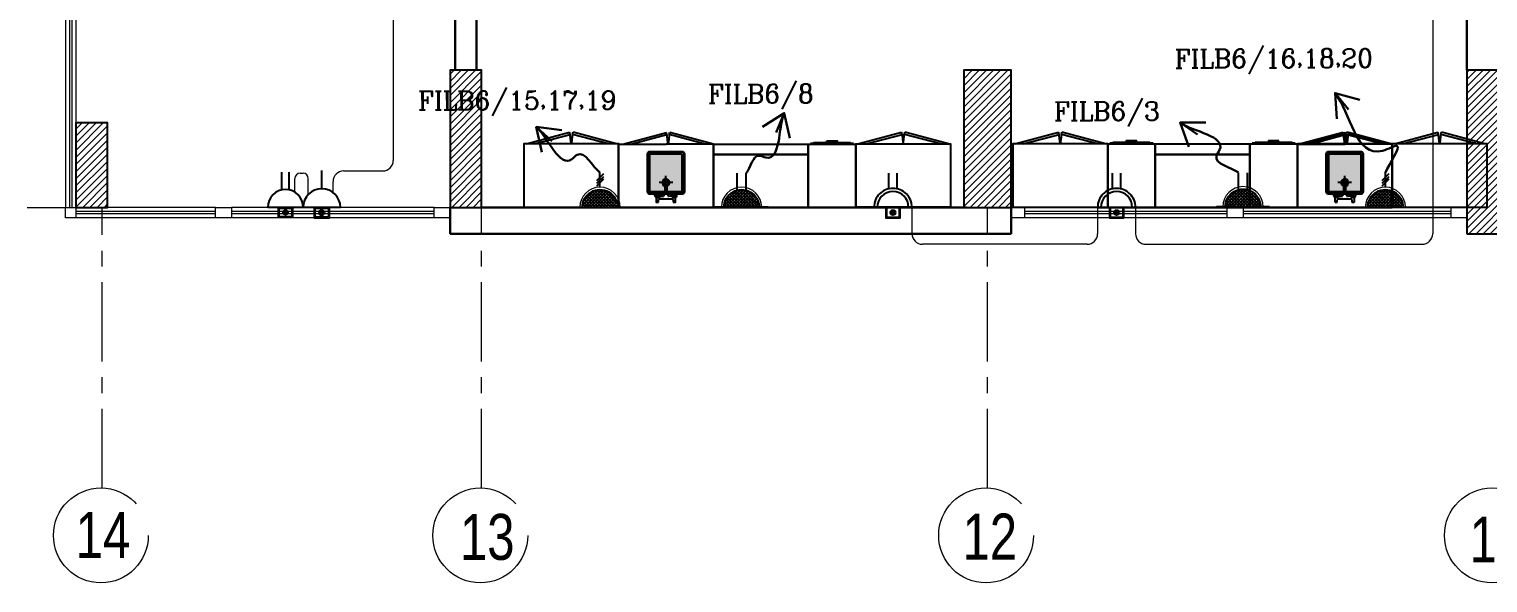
# Model space of a CAD drawing. Extents: x 1315 to 1416, y 473 to 837.
# Drawn here: x 1324.59 to 1338.43, y 610.29 to 615.54 of the extents above; entities that cross this region are included whole.
import ezdxf

# ---------------------------------------------------------------- set-up
doc = ezdxf.new("R2010")
doc.units = 0
doc.header["$MEASUREMENT"] = 0
for name, pattern in [('ACAD_ISO02W100', [15, 12, -3]), ('CENTERX2', [4, 2.5, -0.5, 0.5, -0.5]), ('DASHED', [19.05, 12.7, -6.35]), ('DASHED2', [0.375, 0.25, -0.125])]:
    doc.linetypes.add(name, pattern=pattern)
doc.layers.get('0').update_dxf_attribs({"color": 252, "linetype": 'CONTINUOUS', "lineweight": 30})
for name, color, linetype in [('-FUR', 252, 'CONTINUOUS'), ('E-SOCKETS', 6, 'CONTINUOUS'), ('POWER', 1, 'CONTINUOUS'), ('SAN', 252, 'CONTINUOUS'), ('WIRING', 4, 'CONTINUOUS')]:
    doc.layers.add(name, color=color, linetype=linetype)
for name, color, linetype, lineweight in [('axis', 252, 'CENTERX2', 5), ('Column', 252, 'CONTINUOUS', 25), ('elev', 252, 'CONTINUOUS', 9), ('hatch', 252, 'CONTINUOUS', 9), ('Socket', 3, 'CONTINUOUS', 15), ('txt in circle', 252, 'CONTINUOUS', 13), ('Wall', 252, 'CONTINUOUS', 30), ('WINDOW', 252, 'CONTINUOUS', 5), ('WIRRING', 3, 'CONTINUOUS', 5)]:
    doc.layers.add(name, color=color, linetype=linetype, lineweight=lineweight)
doc.styles.add('ARIAL', font='arial.ttf')
doc.styles.add('E80', font='romanc.shx')
doc.styles.add('SOSA2', font='SOSA.shx', dxfattribs={"width": 0.8})
doc.dimstyles.new('DIM-100-IN', dxfattribs={"dimtxt": 0.22, "dimasz": 0.1, "dimexe": 0.15, "dimexo": 0.15, "dimgap": 0, "dimtad": 0, "dimrnd": 0.05, "dimzin": 1, "dimdsep": 46, "dimtxsty": 'ARIAL', "dimblk": 'DOT', "dimcen": 0.2, "dimclrd": 256, "dimclre": 256, "dimclrt": 23, "dimadec": 0, "dimazin": 0, "dimtfac": 1, "dimtmove": 2, "dimatfit": 2, "dimldrblk": 'OPEN90', "dimfxl": 0.15, "dimfxlon": 1, "dimtolj": 1, "dimtzin": 0, "dimlwe": -1, "dimarcsym": 0})
pattern_1 = [(45, (1560.84348, 299.532407), (-0.0336759605, 0.0336759605), [])]

# ---------------------------------------------------------------- blocks, each defined once
blk = doc.blocks.new('A$C11ED6BD5')
at = {"layer": 'axis', "color": 0, "ltscale": 0.3}
for p, q in [((-61.363, 0.25), (-57.3, 0.25)), ((-57.05, -2.411), (-57.05, 0.25)), ((-53.45, -2.411), (-53.45, 0.25)), ((-48.65, -2.411), (-48.65, 0.25))]:
    blk.add_line(p, q, dxfattribs=at)
at = {"layer": 'axis', "color": 0}
for centre in [(-57.063, -2.861), (-53.463, -2.861), (-48.663, -2.861), (-43.863, -2.861)]:
    blk.add_circle(centre, 0.45, dxfattribs=at)
at = {"layer": 'txt in circle', "color": 0, "ltscale": 0.01, "char_height": 0.4355, "attachment_point": 5, "style": 'SOSA2'}
for s, insert in [('14', (-57.043, -2.856)), ('13', (-53.397, -2.878)), ('12', (-48.628, -2.872)), ('11', (-43.816, -2.9))]:
    blk.add_mtext(s, dxfattribs=dict(at, insert=insert))
blk = doc.blocks.new('5')
at = {"layer": '-FUR', "linetype": 'ACAD_ISO02W100'}
for p, q in [((41999.789, -66320.448), (42000.689, -66320.448)), ((41999.809, -66321.048), (42000.222, -66321.159)), ((41999.886, -66321.048), (42000.227, -66321.139)), ((42000.591, -66321.048), (42000.25, -66321.139)), ((42000.669, -66321.048), (42000.255, -66321.159)), ((42000.227, -66321.139), (42000.222, -66321.159)), ((42000.25, -66321.139), (42000.255, -66321.159))]:
    blk.add_line(p, q, dxfattribs=at)
at = {"layer": '-FUR'}
blk.add_lwpolyline([(41999.789, -66320.448), (42000.689, -66320.448), (42000.689, -66321.048), (41999.789, -66321.048)], close=True, dxfattribs=at)
at = {"layer": '-FUR', "linetype": 'ACAD_ISO02W100'}
for centre, start, end in [((42001.754, -66321.281), 171.2611, 174.7069), ((41998.723, -66321.281), 5.2931, 8.7389)]:
    blk.add_arc(centre, 1.533, start, end, dxfattribs=at)
blk = doc.blocks.new('3')
at = {"layer": '-FUR', "linetype": 'ACAD_ISO02W100'}
blk.add_line((41990.019, -66320.48), (41990.469, -66320.48), dxfattribs=at)
at = {"layer": '-FUR'}
for p, q in [((41990.039, -66321.09), (41990.449, -66321.09)), ((41990.069, -66321.095), (41990.419, -66321.095))]:
    blk.add_line(p, q, dxfattribs=at)
blk.add_lwpolyline([(41990.019, -66321.08), (41990.469, -66321.08), (41990.469, -66320.48), (41990.019, -66320.48)], close=True, dxfattribs=at)
at = {"layer": '-FUR', "color": 1}
blk.add_lwpolyline([(41990.194, -66321.11), (41990.294, -66321.11), (41990.294, -66321.1), (41990.194, -66321.1)], close=True, dxfattribs=at)
blk = doc.blocks.new('ba7es')
at = {"layer": '-FUR', "linetype": 'ACAD_ISO02W100'}
blk.add_line((1323.89, 576.658), (1322.99, 576.658), dxfattribs=at)
for p, q in [((1323.89, 577.258), (1322.99, 577.258)), ((1322.99, 577.258), (1322.99, 576.658)), ((1323.89, 576.658), (1323.89, 577.258)), ((1322.99, 576.658), (1322.99, 576.758)), ((1322.99, 576.758), (1323.89, 576.758))]:
    blk.add_line(p, q)
blk = doc.blocks.new('YY5Y5')
at = {"layer": 'SAN', "color": 1}
for p, q in [((434.2, 537.6), (433.7, 538)), ((433.8, 542), (433.8, 538.6)), ((435.7, 542.4), (434.2, 542.4)), ((435.6, 537.6), (436, 538)), ((435.7, 540.6), (435.7, 542.4)), ((446.2, 539.6), (436.7, 539.6)), ((443, 539.6), (446.2, 539.6)), ((447.3, 537.6), (446.9, 538)), ((447.2, 542.4), (447.2, 540.6)), ((448.7, 542.4), (447.2, 542.4)), ((448.7, 537.6), (449.2, 538)), ((449.1, 538.6), (449.1, 542)), ((434.2, 536.1), (433.7, 535.7)), ((435.6, 536.1), (436, 535.7)), ((436.7, 537.6), (438.2, 537.6)), ((440.5, 535.4), (440.5, 528.7)), ((440.9, 528.4), (442, 528.4)), ((442.4, 528.7), (442.4, 535.4)), ((444.7, 537.6), (446.2, 537.6)), ((447.3, 536.1), (446.9, 535.7)), ((448.7, 536.1), (449.2, 535.7))]:
    blk.add_line(p, q, dxfattribs=at)
at = {"layer": 'SAN', "color": 1, "linetype": 'Continuous'}
blk.add_line((439.2, 539.6), (439.9, 539.6), dxfattribs=at)
at = {"layer": 'SAN', "color": 2, "linetype": 'DASHED'}
for points in [[(436.1, 527), (446.8, 527)], [(441.4, 532.4), (441.4, 521.6)]]:
    blk.add_lwpolyline(points, dxfattribs=at)
at = {"layer": 'SAN', "color": 1}
for centre, radius in [((434.9, 536.9), 2), ((434.9, 536.9), 1), ((448, 536.9), 2), ((448, 536.9), 1), ((434.9, 536.9), 0.8), ((448, 536.9), 0.8)]:
    blk.add_circle(centre, radius, dxfattribs=at)
for centre, radius, start, end in [((434.2, 542), 0.375, 90, 180), ((436.7, 540.6), 1, 180, 270), ((446.2, 540.6), 1, 270, 0), ((448.7, 542), 0.375, 0, 90), ((438.2, 535.4), 2.25, 0, 90), ((441.4, 527), 2.86, 109.4319, 70.5681), ((441.4, 527), 2.08, 117.2765, 62.7235), ((440.9, 528.7), 0.375, 180, 270), ((442, 528.7), 0.375, 270, 360), ((444.7, 535.4), 2.25, 90, 180)]:
    blk.add_arc(centre, radius, start, end, dxfattribs=at)
blk = doc.blocks.new('fd')
at = {"layer": '-FUR'}
h = blk.add_hatch(color=254, dxfattribs=at)
h.paths.add_polyline_path([(1322.664, 576.699), (1322.354, 576.699), (1322.354, 577.059), (1322.664, 577.059)], flags=16)
edge = h.paths.add_edge_path()
edge.add_line((1322.664, 576.679), (1322.354, 576.679))
edge.add_arc((1322.354, 576.699), 0.02, 180, 270, ccw=False)
edge.add_line((1322.334, 576.699), (1322.334, 577.059))
edge.add_arc((1322.354, 577.059), 0.02, 90, 180, ccw=False)
edge.add_line((1322.354, 577.079), (1322.664, 577.079))
edge.add_arc((1322.664, 577.059), 0.02, 0, 90, ccw=False)
edge.add_line((1322.684, 577.059), (1322.684, 576.699))
edge.add_arc((1322.664, 576.699), 0.02, -90, 0, ccw=False)
blk.add_hatch(color=253, dxfattribs=at).paths.add_polyline_path([(1322.664, 577.059), (1322.664, 576.699), (1322.354, 576.699), (1322.354, 577.059)])
h = blk.add_hatch(color=251, dxfattribs=at)
h.paths.add_polyline_path([(1322.634, 577.029), (1322.664, 577.059), (1322.664, 576.699), (1322.634, 576.729)])
h.paths.add_polyline_path([(1322.634, 576.729), (1322.664, 576.699), (1322.354, 576.699), (1322.384, 576.729)])
h = blk.add_hatch(color=252, dxfattribs=at)
h.paths.add_polyline_path([(1322.384, 577.029), (1322.354, 577.059), (1322.664, 577.059), (1322.634, 577.029)])
h.paths.add_polyline_path([(1322.384, 576.729), (1322.354, 576.699), (1322.354, 577.059), (1322.384, 577.029)])
for p, q in [((1322.478, 577.206), (1322.06, 577.206)), ((1322.478, 577.206), (1322.96, 577.206)), ((1322.06, 576.606), (1322.51, 576.606)), ((1322.96, 576.606), (1322.51, 576.606))]:
    blk.add_line(p, q, dxfattribs=at)
at = {"layer": '-FUR', "linetype": 'ACAD_ISO02W100'}
for p, q in [((1322.06, 577.206), (1322.51, 577.206)), ((1322.96, 577.206), (1322.51, 577.206)), ((1322.1, 576.606), (1322.513, 576.495)), ((1322.177, 576.606), (1322.518, 576.514)), ((1322.518, 576.514), (1322.513, 576.495)), ((1322.882, 576.606), (1322.541, 576.514)), ((1322.541, 576.514), (1322.546, 576.495)), ((1322.96, 576.606), (1322.546, 576.495))]:
    blk.add_line(p, q, dxfattribs=at)
for centre, start, end in [((1324.045, 576.373), 171.2611, 174.7069), ((1321.014, 576.373), 5.2931, 8.7389)]:
    blk.add_arc(centre, 1.533, start, end, dxfattribs=at)
for p, q in [((1322.06, 577.206), (1322.06, 576.606)), ((1322.96, 577.206), (1322.96, 576.606))]:
    blk.add_line(p, q)
blk.add_lwpolyline([(1322.664, 576.679), (1322.354, 576.679, -0.414214), (1322.334, 576.699), (1322.334, 577.059, -0.414214), (1322.354, 577.079), (1322.664, 577.079, -0.414214), (1322.684, 577.059), (1322.684, 576.699, -0.414214)], format="xyb", close=True)
blk.add_lwpolyline([(1322.664, 576.679), (1322.354, 576.679, -0.414214), (1322.334, 576.699), (1322.334, 577.059, -0.414214), (1322.354, 577.079), (1322.664, 577.079, -0.414214), (1322.684, 577.059), (1322.684, 576.699, -0.414214)], format="xyb", close=True)
blk.add_lwpolyline([(1322.664, 576.699), (1322.354, 576.699), (1322.354, 577.059), (1322.664, 577.059)], close=True)
at = {"extrusion": (0, 0, -1), "xscale": 0.0121000000000322, "yscale": 0.0121000000000322, "zscale": -0.0121}
blk.add_blockref('YY5Y5', (-1327.85, 570.595), dxfattribs=at)
blk = doc.blocks.new('juy')
blk.add_line((1322.96, 577.206), (1322.96, 576.606))
blk.add_blockref('fd', (0, 0))
blk = doc.blocks.new('LAB1')
h = blk.add_hatch(color=256)
h.set_gradient(color1=(255, 191, 127), color2=(255, 181, 107), one_color=1, tint=0.71)
h.paths.add_polyline_path([(991.881, 470.273), (991.571, 470.273), (991.571, 469.913), (991.881, 469.913)], flags=0)
edge = h.paths.add_edge_path(flags=17)
edge.add_line((991.881, 470.293), (991.571, 470.293))
edge.add_arc((991.571, 470.273), 0.02, 90, 180)
edge.add_line((991.551, 470.273), (991.551, 469.913))
edge.add_arc((991.571, 469.913), 0.02, 180, 270)
edge.add_line((991.571, 469.893), (991.881, 469.893))
edge.add_arc((991.881, 469.913), 0.02, 270, 360)
edge.add_line((991.901, 469.913), (991.901, 470.273))
edge.add_arc((991.881, 470.273), 0.02, 360, 450)
edge = h.paths.add_edge_path(flags=0)
edge.add_line((991.715, 469.981), (991.715, 469.9))
edge = h.paths.add_edge_path(flags=0)
edge.add_line((991.738, 469.9), (991.738, 469.981))
edge = h.paths.add_edge_path(flags=0)
edge.add_line((991.726, 469.936), (991.726, 470.066))
edge = h.paths.add_edge_path(flags=0)
edge.add_line((991.791, 470.001), (991.661, 470.001))
edge = h.paths.add_edge_path(flags=0)
edge.add_arc((991.726, 470.001), 0.0346, -70.5681, 250.5681, ccw=False)
edge = h.paths.add_edge_path(flags=0)
edge.add_arc((991.726, 470.001), 0.0251, -62.7235, 242.7235, ccw=False)
edge = h.paths.add_edge_path(flags=0)
edge.add_arc((991.719, 469.981), 0.00454, 90, 180, ccw=False)
edge = h.paths.add_edge_path(flags=0)
edge.add_arc((991.733, 469.981), 0.00454, 0, 90, ccw=False)
edge = h.paths.add_edge_path(flags=0)
edge.add_line((991.733, 469.985), (991.719, 469.985))
edge = h.paths.add_edge_path(flags=16)
edge.add_arc((991.646, 469.882), 0.0121, 0, 360, ccw=False)
edge = h.paths.add_edge_path(flags=16)
edge.add_line((991.797, 469.891), (991.792, 469.896))
edge = h.paths.add_edge_path(flags=16)
edge.add_line((991.814, 469.891), (991.82, 469.896))
edge = h.paths.add_edge_path(flags=16)
edge.add_line((991.638, 469.891), (991.632, 469.896))
edge = h.paths.add_edge_path(flags=16)
edge.add_line((991.655, 469.891), (991.661, 469.896))
h = blk.add_hatch(color=256)
h.set_gradient(color1=(255, 191, 127), color2=(255, 181, 107), one_color=1, tint=0.71)
edge = h.paths.add_edge_path(flags=17)
edge.add_line((991.881, 470.293), (991.571, 470.293))
edge.add_arc((991.571, 470.273), 0.02, 90, 180)
edge.add_line((991.551, 470.273), (991.551, 469.913))
edge.add_arc((991.571, 469.913), 0.02, 180, 270)
edge.add_line((991.571, 469.893), (991.881, 469.893))
edge.add_arc((991.881, 469.913), 0.02, 270, 360)
edge.add_line((991.901, 469.913), (991.901, 470.273))
edge.add_arc((991.881, 470.273), 0.02, 360, 450)
h.paths.add_polyline_path([(991.881, 470.273), (991.571, 470.273), (991.571, 469.913), (991.881, 469.913)], flags=0)
edge = h.paths.add_edge_path(flags=0)
edge.add_line((991.715, 469.981), (991.715, 469.9))
edge = h.paths.add_edge_path(flags=0)
edge.add_line((991.738, 469.9), (991.738, 469.981))
edge = h.paths.add_edge_path(flags=0)
edge.add_line((991.726, 469.936), (991.726, 470.066))
edge = h.paths.add_edge_path(flags=0)
edge.add_line((991.791, 470.001), (991.661, 470.001))
edge = h.paths.add_edge_path(flags=0)
edge.add_arc((991.726, 470.001), 0.0346, -70.5681, 250.5681, ccw=False)
edge = h.paths.add_edge_path(flags=0)
edge.add_arc((991.726, 470.001), 0.0251, -62.7235, 242.7235, ccw=False)
edge = h.paths.add_edge_path(flags=0)
edge.add_arc((991.719, 469.981), 0.00454, 90, 180, ccw=False)
edge = h.paths.add_edge_path(flags=0)
edge.add_arc((991.733, 469.981), 0.00454, 0, 90, ccw=False)
edge = h.paths.add_edge_path(flags=0)
edge.add_line((991.733, 469.985), (991.719, 469.985))
edge = h.paths.add_edge_path(flags=16)
edge.add_arc((991.646, 469.882), 0.0121, 0, 360, ccw=False)
edge = h.paths.add_edge_path(flags=16)
edge.add_line((991.797, 469.891), (991.792, 469.896))
edge = h.paths.add_edge_path(flags=16)
edge.add_line((991.814, 469.891), (991.82, 469.896))
edge = h.paths.add_edge_path(flags=16)
edge.add_line((991.638, 469.891), (991.632, 469.896))
edge = h.paths.add_edge_path(flags=16)
edge.add_line((991.655, 469.891), (991.661, 469.896))
h = blk.add_hatch(color=256)
h.set_gradient(color1=(255, 191, 127), color2=(255, 181, 107), one_color=1, tint=0.71)
edge = h.paths.add_edge_path(flags=16)
edge.add_line((991.881, 470.293), (991.571, 470.293))
edge.add_arc((991.571, 470.273), 0.02, 90, 180)
edge.add_line((991.551, 470.273), (991.551, 469.913))
edge.add_arc((991.571, 469.913), 0.02, 180, 270)
edge.add_line((991.571, 469.893), (991.881, 469.893))
edge.add_arc((991.881, 469.913), 0.02, 270, 360)
edge.add_line((991.901, 469.913), (991.901, 470.273))
edge.add_arc((991.881, 470.273), 0.02, 360, 450)
edge = h.paths.add_edge_path()
edge.add_arc((991.646, 469.882), 0.0242, 0, 360, ccw=False)
edge = h.paths.add_edge_path(flags=16)
edge.add_arc((991.646, 469.882), 0.0121, 0, 360, ccw=False)
edge = h.paths.add_edge_path(flags=16)
edge.add_arc((991.646, 469.882), 0.00968, 0, 360, ccw=False)
edge = h.paths.add_edge_path(flags=16)
edge.add_line((991.638, 469.891), (991.632, 469.896))
edge = h.paths.add_edge_path(flags=16)
edge.add_line((991.638, 469.874), (991.632, 469.868))
edge = h.paths.add_edge_path(flags=16)
edge.add_line((991.655, 469.891), (991.661, 469.896))
edge = h.paths.add_edge_path(flags=16)
edge.add_line((991.655, 469.874), (991.661, 469.868))
h = blk.add_hatch(color=256)
h.set_gradient(color1=(255, 191, 127), color2=(255, 181, 107), one_color=1, tint=0.71)
edge = h.paths.add_edge_path(flags=16)
edge.add_line((991.881, 470.293), (991.571, 470.293))
edge.add_arc((991.571, 470.273), 0.02, 90, 180)
edge.add_line((991.551, 470.273), (991.551, 469.913))
edge.add_arc((991.571, 469.913), 0.02, 180, 270)
edge.add_line((991.571, 469.893), (991.881, 469.893))
edge.add_arc((991.881, 469.913), 0.02, 270, 360)
edge.add_line((991.901, 469.913), (991.901, 470.273))
edge.add_arc((991.881, 470.273), 0.02, 360, 450)
edge = h.paths.add_edge_path()
edge.add_arc((991.806, 469.882), 0.0242, 0, 360, ccw=False)
edge = h.paths.add_edge_path(flags=16)
edge.add_arc((991.806, 469.882), 0.0121, 0, 360, ccw=False)
edge = h.paths.add_edge_path(flags=16)
edge.add_arc((991.806, 469.882), 0.00968, 0, 360, ccw=False)
edge = h.paths.add_edge_path(flags=16)
edge.add_line((991.797, 469.891), (991.792, 469.896))
edge = h.paths.add_edge_path(flags=16)
edge.add_line((991.797, 469.874), (991.792, 469.868))
edge = h.paths.add_edge_path(flags=16)
edge.add_line((991.814, 469.891), (991.82, 469.896))
edge = h.paths.add_edge_path(flags=16)
edge.add_line((991.814, 469.874), (991.82, 469.868))
h = blk.add_hatch(color=256)
h.set_gradient(color1=(255, 191, 127), color2=(255, 181, 107), one_color=1, tint=0.71)
edge = h.paths.add_edge_path(flags=16)
edge.add_line((991.881, 470.293), (991.571, 470.293))
edge.add_arc((991.571, 470.273), 0.02, 90, 180)
edge.add_line((991.551, 470.273), (991.551, 469.913))
edge.add_arc((991.571, 469.913), 0.02, 180, 270)
edge.add_line((991.571, 469.893), (991.881, 469.893))
edge.add_arc((991.881, 469.913), 0.02, 270, 360)
edge.add_line((991.901, 469.913), (991.901, 470.273))
edge.add_arc((991.881, 470.273), 0.02, 360, 450)
edge = h.paths.add_edge_path(flags=0)
edge.add_line((991.715, 469.981), (991.715, 469.9))
edge = h.paths.add_edge_path()
edge.add_arc((991.687, 469.9), 0.0272, 270, 360, ccw=False)
h = blk.add_hatch(color=256)
h.set_gradient(color1=(255, 191, 127), color2=(255, 181, 107), one_color=1, tint=0.71)
edge = h.paths.add_edge_path(flags=16)
edge.add_line((991.881, 470.293), (991.571, 470.293))
edge.add_arc((991.571, 470.273), 0.02, 90, 180)
edge.add_line((991.551, 470.273), (991.551, 469.913))
edge.add_arc((991.571, 469.913), 0.02, 180, 270)
edge.add_line((991.571, 469.893), (991.881, 469.893))
edge.add_arc((991.881, 469.913), 0.02, 270, 360)
edge.add_line((991.901, 469.913), (991.901, 470.273))
edge.add_arc((991.881, 470.273), 0.02, 360, 450)
edge = h.paths.add_edge_path(flags=0)
edge.add_line((991.738, 469.9), (991.738, 469.981))
edge = h.paths.add_edge_path()
edge.add_arc((991.765, 469.9), 0.0272, 180, 270, ccw=False)
h = blk.add_hatch(color=256)
h.set_gradient(color1=(255, 191, 127), color2=(255, 181, 107), one_color=1, tint=0.71)
edge = h.paths.add_edge_path(flags=16)
edge.add_line((991.881, 470.293), (991.571, 470.293))
edge.add_arc((991.571, 470.273), 0.02, 90, 180)
edge.add_line((991.551, 470.273), (991.551, 469.913))
edge.add_arc((991.571, 469.913), 0.02, 180, 270)
edge.add_line((991.571, 469.893), (991.881, 469.893))
edge.add_arc((991.881, 469.913), 0.02, 270, 360)
edge.add_line((991.901, 469.913), (991.901, 470.273))
edge.add_arc((991.881, 470.273), 0.02, 360, 450)
h.paths.add_polyline_path([(991.881, 470.273), (991.571, 470.273), (991.571, 469.913), (991.881, 469.913)], flags=0)
edge = h.paths.add_edge_path(flags=17)
edge.add_line((991.881, 470.293), (991.571, 470.293))
edge.add_arc((991.571, 470.273), 0.02, 90, 180)
edge.add_line((991.551, 470.273), (991.551, 469.913))
edge.add_arc((991.571, 469.913), 0.02, 180, 270)
edge.add_line((991.571, 469.893), (991.881, 469.893))
edge.add_arc((991.881, 469.913), 0.02, 270, 360)
edge.add_line((991.901, 469.913), (991.901, 470.273))
edge.add_arc((991.881, 470.273), 0.02, 360, 450)
edge = h.paths.add_edge_path(flags=0)
edge.add_line((991.715, 469.981), (991.715, 469.9))
edge = h.paths.add_edge_path(flags=0)
edge.add_line((991.738, 469.9), (991.738, 469.981))
edge = h.paths.add_edge_path(flags=0)
edge.add_line((991.726, 469.936), (991.726, 470.066))
edge = h.paths.add_edge_path(flags=0)
edge.add_line((991.791, 470.001), (991.661, 470.001))
edge = h.paths.add_edge_path(flags=0)
edge.add_arc((991.726, 470.001), 0.0346, -70.5681, 250.5681, ccw=False)
edge = h.paths.add_edge_path(flags=0)
edge.add_arc((991.726, 470.001), 0.0251, -62.7235, 242.7235, ccw=False)
edge = h.paths.add_edge_path(flags=0)
edge.add_arc((991.719, 469.981), 0.00454, 90, 180, ccw=False)
edge = h.paths.add_edge_path(flags=0)
edge.add_arc((991.733, 469.981), 0.00454, 0, 90, ccw=False)
edge = h.paths.add_edge_path(flags=0)
edge.add_line((991.733, 469.985), (991.719, 469.985))
edge = h.paths.add_edge_path(flags=16)
edge.add_arc((991.806, 469.882), 0.0121, 0, 360, ccw=False)
edge = h.paths.add_edge_path(flags=16)
edge.add_arc((991.646, 469.882), 0.0121, 0, 360, ccw=False)
edge = h.paths.add_edge_path(flags=16)
edge.add_line((991.797, 469.891), (991.792, 469.896))
edge = h.paths.add_edge_path(flags=16)
edge.add_line((991.814, 469.891), (991.82, 469.896))
edge = h.paths.add_edge_path(flags=16)
edge.add_line((991.638, 469.891), (991.632, 469.896))
edge = h.paths.add_edge_path(flags=16)
edge.add_line((991.655, 469.891), (991.661, 469.896))
h = blk.add_hatch(color=256)
h.set_gradient(color1=(255, 191, 127), color2=(255, 181, 107), one_color=1, tint=0.71)
h.paths.add_polyline_path([(998.322, 470.273), (998.012, 470.273), (998.012, 469.913), (998.322, 469.913)], flags=0)
edge = h.paths.add_edge_path(flags=17)
edge.add_line((998.322, 470.293), (998.012, 470.293))
edge.add_arc((998.012, 470.273), 0.02, 90, 180)
edge.add_line((997.992, 470.273), (997.992, 469.913))
edge.add_arc((998.012, 469.913), 0.02, 180, 270)
edge.add_line((998.012, 469.893), (998.322, 469.893))
edge.add_arc((998.322, 469.913), 0.02, 270, 360)
edge.add_line((998.342, 469.913), (998.342, 470.273))
edge.add_arc((998.322, 470.273), 0.02, 360, 450)
edge = h.paths.add_edge_path(flags=0)
edge.add_line((998.155, 469.981), (998.155, 469.9))
edge = h.paths.add_edge_path(flags=0)
edge.add_line((998.178, 469.9), (998.178, 469.981))
edge = h.paths.add_edge_path(flags=0)
edge.add_line((998.167, 469.936), (998.167, 470.066))
edge = h.paths.add_edge_path(flags=0)
edge.add_line((998.232, 470.001), (998.101, 470.001))
edge = h.paths.add_edge_path(flags=0)
edge.add_arc((998.167, 470.001), 0.0346, -70.5681, 250.5681, ccw=False)
edge = h.paths.add_edge_path(flags=0)
edge.add_arc((998.167, 470.001), 0.0251, -62.7235, 242.7235, ccw=False)
edge = h.paths.add_edge_path(flags=0)
edge.add_arc((998.16, 469.981), 0.00454, 90, 180, ccw=False)
edge = h.paths.add_edge_path(flags=0)
edge.add_arc((998.174, 469.981), 0.00454, 0, 90, ccw=False)
edge = h.paths.add_edge_path(flags=0)
edge.add_line((998.174, 469.985), (998.16, 469.985))
edge = h.paths.add_edge_path(flags=16)
edge.add_arc((998.087, 469.882), 0.0121, 0, 360, ccw=False)
edge = h.paths.add_edge_path(flags=16)
edge.add_line((998.238, 469.891), (998.232, 469.896))
edge = h.paths.add_edge_path(flags=16)
edge.add_line((998.255, 469.891), (998.26, 469.896))
edge = h.paths.add_edge_path(flags=16)
edge.add_line((998.078, 469.891), (998.073, 469.896))
edge = h.paths.add_edge_path(flags=16)
edge.add_line((998.095, 469.891), (998.101, 469.896))
h = blk.add_hatch(color=256)
h.set_gradient(color1=(255, 191, 127), color2=(255, 181, 107), one_color=1, tint=0.71)
edge = h.paths.add_edge_path(flags=17)
edge.add_line((998.322, 470.293), (998.012, 470.293))
edge.add_arc((998.012, 470.273), 0.02, 90, 180)
edge.add_line((997.992, 470.273), (997.992, 469.913))
edge.add_arc((998.012, 469.913), 0.02, 180, 270)
edge.add_line((998.012, 469.893), (998.322, 469.893))
edge.add_arc((998.322, 469.913), 0.02, 270, 360)
edge.add_line((998.342, 469.913), (998.342, 470.273))
edge.add_arc((998.322, 470.273), 0.02, 360, 450)
h.paths.add_polyline_path([(998.322, 470.273), (998.012, 470.273), (998.012, 469.913), (998.322, 469.913)], flags=0)
edge = h.paths.add_edge_path(flags=0)
edge.add_line((998.155, 469.981), (998.155, 469.9))
edge = h.paths.add_edge_path(flags=0)
edge.add_line((998.178, 469.9), (998.178, 469.981))
edge = h.paths.add_edge_path(flags=0)
edge.add_line((998.167, 469.936), (998.167, 470.066))
edge = h.paths.add_edge_path(flags=0)
edge.add_line((998.232, 470.001), (998.101, 470.001))
edge = h.paths.add_edge_path(flags=0)
edge.add_arc((998.167, 470.001), 0.0346, -70.5681, 250.5681, ccw=False)
edge = h.paths.add_edge_path(flags=0)
edge.add_arc((998.167, 470.001), 0.0251, -62.7235, 242.7235, ccw=False)
edge = h.paths.add_edge_path(flags=0)
edge.add_arc((998.16, 469.981), 0.00454, 90, 180, ccw=False)
edge = h.paths.add_edge_path(flags=0)
edge.add_arc((998.174, 469.981), 0.00454, 0, 90, ccw=False)
edge = h.paths.add_edge_path(flags=0)
edge.add_line((998.174, 469.985), (998.16, 469.985))
edge = h.paths.add_edge_path(flags=16)
edge.add_arc((998.087, 469.882), 0.0121, 0, 360, ccw=False)
edge = h.paths.add_edge_path(flags=16)
edge.add_line((998.238, 469.891), (998.232, 469.896))
edge = h.paths.add_edge_path(flags=16)
edge.add_line((998.255, 469.891), (998.26, 469.896))
edge = h.paths.add_edge_path(flags=16)
edge.add_line((998.078, 469.891), (998.073, 469.896))
edge = h.paths.add_edge_path(flags=16)
edge.add_line((998.095, 469.891), (998.101, 469.896))
h = blk.add_hatch(color=256)
h.set_gradient(color1=(255, 191, 127), color2=(255, 181, 107), one_color=1, tint=0.71)
edge = h.paths.add_edge_path(flags=16)
edge.add_line((998.322, 470.293), (998.012, 470.293))
edge.add_arc((998.012, 470.273), 0.02, 90, 180)
edge.add_line((997.992, 470.273), (997.992, 469.913))
edge.add_arc((998.012, 469.913), 0.02, 180, 270)
edge.add_line((998.012, 469.893), (998.322, 469.893))
edge.add_arc((998.322, 469.913), 0.02, 270, 360)
edge.add_line((998.342, 469.913), (998.342, 470.273))
edge.add_arc((998.322, 470.273), 0.02, 360, 450)
edge = h.paths.add_edge_path()
edge.add_arc((998.087, 469.882), 0.0242, 0, 360, ccw=False)
edge = h.paths.add_edge_path(flags=16)
edge.add_arc((998.087, 469.882), 0.0121, 0, 360, ccw=False)
edge = h.paths.add_edge_path(flags=16)
edge.add_arc((998.087, 469.882), 0.00968, 0, 360, ccw=False)
edge = h.paths.add_edge_path(flags=16)
edge.add_line((998.078, 469.891), (998.073, 469.896))
edge = h.paths.add_edge_path(flags=16)
edge.add_line((998.078, 469.874), (998.073, 469.868))
edge = h.paths.add_edge_path(flags=16)
edge.add_line((998.095, 469.891), (998.101, 469.896))
edge = h.paths.add_edge_path(flags=16)
edge.add_line((998.095, 469.874), (998.101, 469.868))
h = blk.add_hatch(color=256)
h.set_gradient(color1=(255, 191, 127), color2=(255, 181, 107), one_color=1, tint=0.71)
edge = h.paths.add_edge_path(flags=16)
edge.add_line((998.322, 470.293), (998.012, 470.293))
edge.add_arc((998.012, 470.273), 0.02, 90, 180)
edge.add_line((997.992, 470.273), (997.992, 469.913))
edge.add_arc((998.012, 469.913), 0.02, 180, 270)
edge.add_line((998.012, 469.893), (998.322, 469.893))
edge.add_arc((998.322, 469.913), 0.02, 270, 360)
edge.add_line((998.342, 469.913), (998.342, 470.273))
edge.add_arc((998.322, 470.273), 0.02, 360, 450)
edge = h.paths.add_edge_path()
edge.add_arc((998.246, 469.882), 0.0242, 0, 360, ccw=False)
edge = h.paths.add_edge_path(flags=16)
edge.add_arc((998.246, 469.882), 0.0121, 0, 360, ccw=False)
edge = h.paths.add_edge_path(flags=16)
edge.add_arc((998.246, 469.882), 0.00968, 0, 360, ccw=False)
edge = h.paths.add_edge_path(flags=16)
edge.add_line((998.238, 469.891), (998.232, 469.896))
edge = h.paths.add_edge_path(flags=16)
edge.add_line((998.238, 469.874), (998.232, 469.868))
edge = h.paths.add_edge_path(flags=16)
edge.add_line((998.255, 469.891), (998.26, 469.896))
edge = h.paths.add_edge_path(flags=16)
edge.add_line((998.255, 469.874), (998.26, 469.868))
h = blk.add_hatch(color=256)
h.set_gradient(color1=(255, 191, 127), color2=(255, 181, 107), one_color=1, tint=0.71)
edge = h.paths.add_edge_path(flags=16)
edge.add_line((998.322, 470.293), (998.012, 470.293))
edge.add_arc((998.012, 470.273), 0.02, 90, 180)
edge.add_line((997.992, 470.273), (997.992, 469.913))
edge.add_arc((998.012, 469.913), 0.02, 180, 270)
edge.add_line((998.012, 469.893), (998.322, 469.893))
edge.add_arc((998.322, 469.913), 0.02, 270, 360)
edge.add_line((998.342, 469.913), (998.342, 470.273))
edge.add_arc((998.322, 470.273), 0.02, 360, 450)
edge = h.paths.add_edge_path(flags=0)
edge.add_line((998.155, 469.981), (998.155, 469.9))
edge = h.paths.add_edge_path()
edge.add_arc((998.128, 469.9), 0.0272, 270, 360, ccw=False)
h = blk.add_hatch(color=256)
h.set_gradient(color1=(255, 191, 127), color2=(255, 181, 107), one_color=1, tint=0.71)
edge = h.paths.add_edge_path(flags=16)
edge.add_line((998.322, 470.293), (998.012, 470.293))
edge.add_arc((998.012, 470.273), 0.02, 90, 180)
edge.add_line((997.992, 470.273), (997.992, 469.913))
edge.add_arc((998.012, 469.913), 0.02, 180, 270)
edge.add_line((998.012, 469.893), (998.322, 469.893))
edge.add_arc((998.322, 469.913), 0.02, 270, 360)
edge.add_line((998.342, 469.913), (998.342, 470.273))
edge.add_arc((998.322, 470.273), 0.02, 360, 450)
edge = h.paths.add_edge_path(flags=0)
edge.add_line((998.178, 469.9), (998.178, 469.981))
edge = h.paths.add_edge_path()
edge.add_arc((998.205, 469.9), 0.0272, 180, 270, ccw=False)
h = blk.add_hatch(color=256)
h.set_gradient(color1=(255, 191, 127), color2=(255, 181, 107), one_color=1, tint=0.71)
edge = h.paths.add_edge_path(flags=16)
edge.add_line((998.322, 470.293), (998.012, 470.293))
edge.add_arc((998.012, 470.273), 0.02, 90, 180)
edge.add_line((997.992, 470.273), (997.992, 469.913))
edge.add_arc((998.012, 469.913), 0.02, 180, 270)
edge.add_line((998.012, 469.893), (998.322, 469.893))
edge.add_arc((998.322, 469.913), 0.02, 270, 360)
edge.add_line((998.342, 469.913), (998.342, 470.273))
edge.add_arc((998.322, 470.273), 0.02, 360, 450)
h.paths.add_polyline_path([(998.322, 470.273), (998.012, 470.273), (998.012, 469.913), (998.322, 469.913)], flags=0)
edge = h.paths.add_edge_path(flags=17)
edge.add_line((998.322, 470.293), (998.012, 470.293))
edge.add_arc((998.012, 470.273), 0.02, 90, 180)
edge.add_line((997.992, 470.273), (997.992, 469.913))
edge.add_arc((998.012, 469.913), 0.02, 180, 270)
edge.add_line((998.012, 469.893), (998.322, 469.893))
edge.add_arc((998.322, 469.913), 0.02, 270, 360)
edge.add_line((998.342, 469.913), (998.342, 470.273))
edge.add_arc((998.322, 470.273), 0.02, 360, 450)
edge = h.paths.add_edge_path(flags=0)
edge.add_line((998.155, 469.981), (998.155, 469.9))
edge = h.paths.add_edge_path(flags=0)
edge.add_line((998.178, 469.9), (998.178, 469.981))
edge = h.paths.add_edge_path(flags=0)
edge.add_line((998.167, 469.936), (998.167, 470.066))
edge = h.paths.add_edge_path(flags=0)
edge.add_line((998.232, 470.001), (998.101, 470.001))
edge = h.paths.add_edge_path(flags=0)
edge.add_arc((998.167, 470.001), 0.0346, -70.5681, 250.5681, ccw=False)
edge = h.paths.add_edge_path(flags=0)
edge.add_arc((998.167, 470.001), 0.0251, -62.7235, 242.7235, ccw=False)
edge = h.paths.add_edge_path(flags=0)
edge.add_arc((998.16, 469.981), 0.00454, 90, 180, ccw=False)
edge = h.paths.add_edge_path(flags=0)
edge.add_arc((998.174, 469.981), 0.00454, 0, 90, ccw=False)
edge = h.paths.add_edge_path(flags=0)
edge.add_line((998.174, 469.985), (998.16, 469.985))
edge = h.paths.add_edge_path(flags=16)
edge.add_arc((998.246, 469.882), 0.0121, 0, 360, ccw=False)
edge = h.paths.add_edge_path(flags=16)
edge.add_arc((998.087, 469.882), 0.0121, 0, 360, ccw=False)
edge = h.paths.add_edge_path(flags=16)
edge.add_line((998.238, 469.891), (998.232, 469.896))
edge = h.paths.add_edge_path(flags=16)
edge.add_line((998.255, 469.891), (998.26, 469.896))
edge = h.paths.add_edge_path(flags=16)
edge.add_line((998.078, 469.891), (998.073, 469.896))
edge = h.paths.add_edge_path(flags=16)
edge.add_line((998.095, 469.891), (998.101, 469.896))
h = blk.add_hatch(color=256)
h.set_gradient(color1=(255, 191, 127), color2=(255, 181, 107), one_color=1, tint=0.71)
edge = h.paths.add_edge_path()
edge.add_arc((991.646, 469.882), 0.0242, 0, 360, ccw=False)
edge = h.paths.add_edge_path(flags=16)
edge.add_arc((991.646, 469.882), 0.0121, 0, 360, ccw=False)
edge = h.paths.add_edge_path(flags=16)
edge.add_arc((991.646, 469.882), 0.00968, 0, 360, ccw=False)
edge = h.paths.add_edge_path(flags=16)
edge.add_line((991.638, 469.891), (991.632, 469.896))
edge = h.paths.add_edge_path(flags=16)
edge.add_line((991.638, 469.874), (991.632, 469.868))
edge = h.paths.add_edge_path(flags=16)
edge.add_line((991.655, 469.891), (991.661, 469.896))
edge = h.paths.add_edge_path(flags=16)
edge.add_line((991.655, 469.874), (991.661, 469.868))
h = blk.add_hatch(color=256)
h.set_gradient(color1=(255, 191, 127), color2=(255, 181, 107), one_color=1, tint=0.71)
edge = h.paths.add_edge_path()
edge.add_arc((991.806, 469.882), 0.0242, 0, 360, ccw=False)
edge = h.paths.add_edge_path(flags=16)
edge.add_arc((991.806, 469.882), 0.00968, 0, 360, ccw=False)
edge = h.paths.add_edge_path(flags=16)
edge.add_line((991.797, 469.891), (991.792, 469.896))
edge = h.paths.add_edge_path(flags=16)
edge.add_line((991.797, 469.874), (991.792, 469.868))
edge = h.paths.add_edge_path(flags=16)
edge.add_line((991.814, 469.891), (991.82, 469.896))
edge = h.paths.add_edge_path(flags=16)
edge.add_line((991.814, 469.874), (991.82, 469.868))
h = blk.add_hatch(color=256)
h.set_gradient(color1=(255, 191, 127), color2=(255, 181, 107), one_color=1, tint=0.71)
edge = h.paths.add_edge_path(flags=17)
edge.add_arc((991.806, 469.882), 0.0121, 0, 360, ccw=False)
edge = h.paths.add_edge_path(flags=16)
edge.add_arc((991.806, 469.882), 0.00968, 0, 360, ccw=False)
edge = h.paths.add_edge_path(flags=16)
edge.add_line((991.797, 469.891), (991.792, 469.896))
edge = h.paths.add_edge_path(flags=16)
edge.add_line((991.797, 469.874), (991.792, 469.868))
edge = h.paths.add_edge_path(flags=16)
edge.add_line((991.814, 469.891), (991.82, 469.896))
edge = h.paths.add_edge_path(flags=16)
edge.add_line((991.814, 469.874), (991.82, 469.868))
at = {"xscale": -1, "rotation": 180}
for name, p in [('5', (-41009.411, -65850.68)), ('juy', (-330.783, 1046.973)), ('3', (-40996.942, -65850.713)), ('5', (-41004.771, -65850.68)), ('ba7es', (-326.622, 1047.025)), ('5', (-41002.071, -65850.68)), ('juy', (-324.342, 1046.973)), ('5', (-41001.171, -65850.68))]:
    blk.add_blockref(name, p, dxfattribs=at)
for name, p, rotation in [('ba7es', (2316.067, 1047.025), 179.999999999975), ('5', (42994.216, -65850.68), 179.999999999975), ('3', (42986.387, -65850.713), 180), ('3', (42987.737, -65850.713), 180)]:
    blk.add_blockref(name, p, dxfattribs=dict(rotation=rotation))
blk = doc.blocks.new('220v outlet')
at = {"layer": 'E-SOCKETS'}
blk.add_hatch(color=2, dxfattribs=at).paths.add_polyline_path([(100.561, -42.975, 1), (100.464, -42.975, 1)])
at = {"layer": 'E-SOCKETS', "color": 2}
for p, q in [((100.512, -42.52), (100.512, -42.175)), ((100.866, -42.874), (100.159, -42.874)), ((100.866, -42.874), (100.159, -42.874))]:
    blk.add_line(p, q, dxfattribs=at)
for points in [[(100.374, -42.874), (100.651, -42.874), (100.651, -43.077), (100.374, -43.077)], [(100.387, -42.887), (100.638, -42.887), (100.638, -43.063), (100.387, -43.063)]]:
    blk.add_lwpolyline(points, close=True, dxfattribs=at)
blk.add_circle((100.512, -42.975), 0.0484, dxfattribs=at)
blk.add_arc((100.512, -42.874), 0.353, 0, 180, dxfattribs=at)
blk = doc.blocks.new('DOUBLEX POWER SOCKET')
at = {"layer": 'POWER', "ltscale": 0.05}
h = blk.add_hatch(dxfattribs=at)
h.set_pattern_fill('ANSI37', color=213, scale=0.000177778, angle=-90, style=0)
h.set_pattern_definition([(135, (-134.804893, -140.661473), (0.0117851071, 0.0117851071), []), (45, (-134.804893, -140.661473), (0.0117851071, -0.0117851071), [])])
edge = h.paths.add_edge_path()
edge.add_line((112.76, -131.932), (112.493, -131.932))
edge.add_ellipse((112.626, -131.932), major_axis=(0.133, 0), ratio=1, start_angle=0.0092, end_angle=180.0092, ccw=False)
at = {"color": 7}
blk.add_arc((112.626, -131.932), 0.152, 0, 180, dxfattribs=at)
at = {"layer": 'POWER', "color": 6}
for p, q in [((112.592, -131.803), (112.592, -131.675)), ((112.661, -131.803), (112.661, -131.675)), ((112.826, -131.932), (112.426, -131.932))]:
    blk.add_line(p, q, dxfattribs=at)
at = {"layer": 'POWER', "color": 6, "extrusion": (0, 0, -1)}
blk.add_ellipse((112.626, -131.932), major_axis=(0.133, 0), ratio=1, start_param=3.141431, end_param=6.283024, dxfattribs=at)
blk = doc.blocks.new('DOPLEX SOCKET WP')
at = {"layer": 'E-SOCKETS'}
blk.add_hatch(color=2, dxfattribs=at).paths.add_polyline_path([(48.253, -124.291, -1), (48.301, -124.291, -1)])
at = {"layer": 'E-SOCKETS', "color": 2}
for p, q in [((48.237, -124.065), (48.237, -123.916)), ((48.317, -124.065), (48.317, -123.916)), ((48.097, -124.241), (48.458, -124.241)), ((48.103, -124.241), (48.452, -124.241))]:
    blk.add_line(p, q, dxfattribs=at)
for points in [[(48.345, -124.241), (48.209, -124.241), (48.209, -124.341), (48.345, -124.341)], [(48.339, -124.247), (48.215, -124.247), (48.215, -124.334), (48.339, -124.334)]]:
    blk.add_lwpolyline(points, close=True, dxfattribs=at)
blk.add_circle((48.277, -124.291), 0.0239, dxfattribs=at)
at = {"layer": 'E-SOCKETS', "color": 7, "linetype": 'DASHED'}
blk.add_arc((48.277, -124.241), 0.18, 0, 180, dxfattribs=at)
at = {"layer": 'E-SOCKETS', "color": 2}
blk.add_arc((48.277, -124.241), 0.149, 0, 180, dxfattribs=at)
blk = doc.blocks.new('_Dot')
at = {"color": 0, "linetype": 'ByBlock', "lineweight": -2}
blk.add_line((-0.5, 0), (-1, 0), dxfattribs=at)
at = {"color": 0, "linetype": 'ByBlock', "const_width": 0.5}
blk.add_lwpolyline([(-0.25, 0, 1), (0.25, 0, 1)], format="xyb", close=True, dxfattribs=at)
blk = doc.blocks.new('INDUSTRIAL SOCKET 3PH')
at = {"layer": 'POWER', "ltscale": 0.05}
h = blk.add_hatch(dxfattribs=at)
h.set_pattern_fill('ANSI37', color=213, scale=0.00022374, style=0)
h.set_pattern_definition([(225, (63.929094, -429.509574), (-0.0148320304, 0.0148320304), []), (135, (63.929094, -429.509574), (0.0148320304, 0.0148320304), [])])
edge = h.paths.add_edge_path()
edge.add_line((52.943, -117.94), (52.943, -118.275))
edge.add_ellipse((52.943, -118.107), major_axis=(0, 0.168), ratio=1, start_angle=0.0092, end_angle=180.0092, ccw=False)
at = {"color": 7}
blk.add_arc((52.943, -118.107), 0.191, 90, 270, dxfattribs=at)
at = {"layer": 'POWER', "color": 6}
for p, q in [((52.943, -117.856), (52.943, -118.359)), ((52.752, -118.107), (52.614, -118.107)), ((52.688, -118.138), (52.623, -118.072)), ((52.713, -118.138), (52.649, -118.072)), ((52.739, -118.138), (52.674, -118.072))]:
    blk.add_line(p, q, dxfattribs=at)
at = {"layer": 'POWER', "color": 6, "extrusion": (0, 0, -1)}
blk.add_ellipse((52.943, -118.107), major_axis=(0, 0.168), ratio=1, start_param=3.141431, end_param=6.283024, dxfattribs=at)
blk = doc.blocks.new('A$C14C34A6D')
at = {"layer": 'E-SOCKETS'}
blk.add_hatch(color=2, dxfattribs=at).paths.add_polyline_path([(0.047, -0.097, 1), (-0.047, -0.097, 1)])
at = {"layer": 'E-SOCKETS', "color": 2}
for p, q in [((-0.07, 0.333), (-0.07, 0.672)), ((0.07, 0.333), (0.07, 0.672)), ((0.34, 0), (-0.34, 0)), ((0.34, 0), (-0.34, 0))]:
    blk.add_line(p, q, dxfattribs=at)
for points in [[(-0.133, 0), (0.133, 0), (0.133, -0.195), (-0.133, -0.195)], [(-0.12, -0.013), (0.12, -0.013), (0.12, -0.182), (-0.12, -0.182)]]:
    blk.add_lwpolyline(points, close=True, dxfattribs=at)
blk.add_circle((0, -0.097), 0.0465, dxfattribs=at)
blk.add_arc((0, 0), 0.34, 0, 180, dxfattribs=at)

msp = doc.modelspace()

# ---------------------------------------------------------------- hatches: boundary and pattern name
at = {"layer": 'hatch'}
h = msp.add_hatch(dxfattribs=at)
h.set_pattern_fill('ANSI31', color=256, scale=0.015, style=0)
h.set_pattern_definition(pattern_1)
h.paths.add_polyline_path([(1328.586, 613.854), (1328.886, 613.854), (1328.886, 615.154), (1328.586, 615.154)])
h = msp.add_hatch(dxfattribs=at)
h.set_pattern_fill('ANSI31', color=256, scale=0.015, style=0)
h.set_pattern_definition(pattern_1)
h.paths.add_polyline_path([(1333.461, 613.854), (1333.911, 613.854), (1333.911, 615.154), (1333.461, 615.154)])
h = msp.add_hatch(dxfattribs=at)
h.set_pattern_fill('ANSI31', color=256, scale=0.015, style=0)
h.set_pattern_definition(pattern_1)
h.paths.add_polyline_path([(1338.236, 613.604), (1338.636, 613.604), (1338.636, 615.154), (1338.236, 615.154)])
h = msp.add_hatch(dxfattribs=at)
h.set_pattern_fill('ANSI31', color=256, scale=0.015, style=0)
h.set_pattern_definition(pattern_1)
h.paths.add_polyline_path([(1325.036, 613.854), (1325.336, 613.854), (1325.336, 614.654), (1325.036, 614.654)])

# ---------------------------------------------------------------- linework, layer by layer
at = {"layer": 'Column'}
for points in [[(1328.586, 613.854), (1328.886, 613.854), (1328.886, 615.154), (1328.586, 615.154)], [(1333.461, 613.854), (1333.911, 613.854), (1333.911, 615.154), (1333.461, 615.154)], [(1338.236, 613.604), (1338.636, 613.604), (1338.636, 615.154), (1338.236, 615.154)], [(1325.036, 613.854), (1325.336, 613.854), (1325.336, 614.654), (1325.036, 614.654)]]:
    msp.add_lwpolyline(points, close=True, dxfattribs=at)
at = {"layer": 'elev', "linetype": 'Continuous'}
for points in [[(1324.936, 613.854), (1325.036, 613.854), (1325.036, 613.754), (1324.936, 613.754)], [(1326.361, 613.854), (1326.511, 613.854), (1326.511, 613.754), (1326.361, 613.754)], [(1328.436, 613.854), (1328.586, 613.854), (1328.586, 613.754), (1328.436, 613.754)], [(1333.911, 613.854), (1334.036, 613.854), (1334.036, 613.754), (1333.911, 613.754)], [(1335.961, 613.854), (1336.111, 613.854), (1336.111, 613.754), (1335.961, 613.754)], [(1338.086, 613.854), (1338.236, 613.854), (1338.236, 613.754), (1338.086, 613.754)]]:
    msp.add_lwpolyline(points, close=True, dxfattribs=at)
at = {"layer": 'Wall', "linetype": 'Continuous'}
for p, q in [((1328.586, 613.604), (1328.586, 613.854)), ((1333.486, 613.854), (1328.886, 613.854)), ((1333.911, 613.854), (1333.911, 613.604)), ((1333.911, 613.604), (1328.586, 613.604))]:
    msp.add_line(p, q, dxfattribs=at)
for points in [[(1338.236, 622.054), (1338.236, 615.154)], [(1328.636, 617.004), (1328.636, 615.154)], [(1328.836, 617.004), (1328.836, 615.154)]]:
    msp.add_lwpolyline(points, dxfattribs=at)
at = {"layer": 'WINDOW', "linetype": 'Continuous'}
for p, q in [((1324.936, 615.829), (1324.936, 613.854)), ((1324.976, 615.829), (1324.976, 613.854)), ((1324.996, 615.829), (1324.996, 613.854)), ((1325.036, 615.829), (1325.036, 613.854)), ((1326.361, 613.854), (1325.036, 613.854)), ((1326.361, 613.814), (1325.036, 613.814)), ((1326.361, 613.794), (1325.036, 613.794)), ((1326.361, 613.754), (1325.036, 613.754)), ((1328.436, 613.854), (1326.511, 613.854)), ((1328.436, 613.814), (1326.511, 613.814)), ((1328.436, 613.794), (1326.511, 613.794)), ((1328.436, 613.754), (1326.511, 613.754)), ((1335.961, 613.854), (1334.036, 613.854)), ((1335.961, 613.814), (1334.036, 613.814)), ((1335.961, 613.794), (1334.036, 613.794)), ((1335.961, 613.754), (1334.036, 613.754)), ((1338.086, 613.854), (1336.111, 613.854)), ((1338.086, 613.814), (1336.111, 613.814)), ((1338.086, 613.794), (1336.111, 613.794)), ((1338.086, 613.754), (1336.111, 613.754))]:
    msp.add_line(p, q, dxfattribs=at)
at = {"layer": 'WIRRING', "color": 3}
for p, q in [((1328.047, 616.471), (1328.047, 614.299)), ((1337.911, 615.933), (1337.911, 613.604)), ((1327.576, 614.199), (1327.947, 614.199)), ((1332.969, 613.854), (1332.969, 613.604)), ((1334.731, 613.854), (1334.731, 613.604)), ((1335.091, 613.854), (1335.091, 613.604)), ((1334.631, 613.504), (1333.069, 613.504)), ((1335.191, 613.504), (1337.811, 613.504))]:
    msp.add_line(p, q, dxfattribs=at)
at = {"layer": 'WIRRING', "linetype": 'Continuous'}
for p, q in [((1327.163, 614.178), (1327.191, 614.178)), ((1327.476, 613.991), (1327.476, 614.099))]:
    msp.add_line(p, q, dxfattribs=at)
at = {"layer": 'WIRRING', "color": 3, "linetype": 'Continuous'}
for p, q in [((1327.113, 613.998), (1327.113, 614.128)), ((1327.241, 613.973), (1327.241, 614.128))]:
    msp.add_line(p, q, dxfattribs=at)
at = {"layer": 'WIRRING', "color": 3}
for centre, start, end in [((1327.947, 614.299), 270, 0), ((1327.576, 614.099), 90, 180), ((1333.069, 613.604), 180, 270), ((1334.631, 613.604), 270, 0), ((1335.191, 613.604), 180, 270), ((1337.811, 613.604), 270, 0)]:
    msp.add_arc(centre, 0.1, start, end, dxfattribs=at)
at = {"layer": 'WIRRING', "color": 3, "linetype": 'Continuous'}
for centre, start, end in [((1327.163, 614.128), 90, 180), ((1327.191, 614.128), 0, 90)]:
    msp.add_arc(centre, 0.05, start, end, dxfattribs=at)

# ---------------------------------------------------------------- block references
at = {"color": 3}
msp.add_blockref('LAB1', (338.909, 144.087), dxfattribs=at)
at = {"layer": 'axis'}
msp.add_blockref('A$C11ED6BD5', (1382.336, 613.604), dxfattribs=at)
at = {"layer": 'Socket', "color": 3, "linetype": 'DASHED2', "xscale": 0.4950000000000046, "yscale": 0.4950000000000046, "zscale": 0.4950000000000046}
msp.add_blockref('A$C14C34A6D', (1327.025, 613.854), dxfattribs=at)
at = {"layer": 'WIRRING', "color": 3, "linetype": 'Continuous', "xscale": 0.5, "yscale": 0.5, "zscale": 0.5}
msp.add_blockref('220v outlet', (1277.113, 635.291), dxfattribs=at)
at = {"layer": 'WIRRING', "linetype": 'Continuous', "rotation": 270}
for p in [(1448.116, 666.797), (1455.569, 666.797)]:
    msp.add_blockref('INDUSTRIAL SOCKET 3PH', p, dxfattribs=at)
at = {"layer": 'WIRRING', "linetype": 'Continuous', "xscale": 1.258540144319567, "yscale": 1.258540144319567, "zscale": 1.258540144319567}
for p in [(1189.608, 779.896), (1194.366, 779.901)]:
    msp.add_blockref('DOUBLEX POWER SOCKET', p, dxfattribs=at)
at = {"layer": 'WIRRING', "linetype": 'Continuous'}
for p in [(1284.512, 738.095), (1286.634, 738.095)]:
    msp.add_blockref('DOPLEX SOCKET WP', p, dxfattribs=at)

# ---------------------------------------------------------------- texts
at = {"layer": 'WIRING', "color": 7, "extrusion": (5.9614e-05, -0.021173, 0.999776), "style": 'E80'}
for s, p in [('FILB6/16,18,20', (1337.189, 611.274, -13.021)), ('FILB6/15,17,19', (1330.008, 610.897, -13.013)), ('FILB6/8', (1332.758, 610.955, -12.939)), ('FILB6/3', (1336.042, 610.78, -12.935))]:
    msp.add_text(s, height=0.1764, dxfattribs=at).set_placement(p)

# ---------------------------------------------------------------- leaders
at = {"layer": 'WIRRING', "color": 6, "linetype": 'ByBlock', "path_type": 1}
for points in [[(1336.984, 614.937), (1337.436, 614.391), (1337.572, 614.436), (1337.462, 614.184)], [(1331.757, 614.748), (1331.584, 614.326), (1331.519, 614.343), (1331.397, 614.178)], [(1329.404, 614.617), (1329.742, 614.31), (1329.793, 614.353), (1330.009, 614.184)], [(1335.513, 614.657), (1335.889, 614.398), (1335.858, 614.338), (1336.068, 614.183)]]:
    msp.add_leader(points, dimstyle='DIM-100-IN', override={"dimasz": 0.2, "dimgap": 0.1, "dimtad": 0, "dimfxl": 1.25, "dimfxlon": 1}, dxfattribs=at)

doc.saveas('drawing.dxf')
